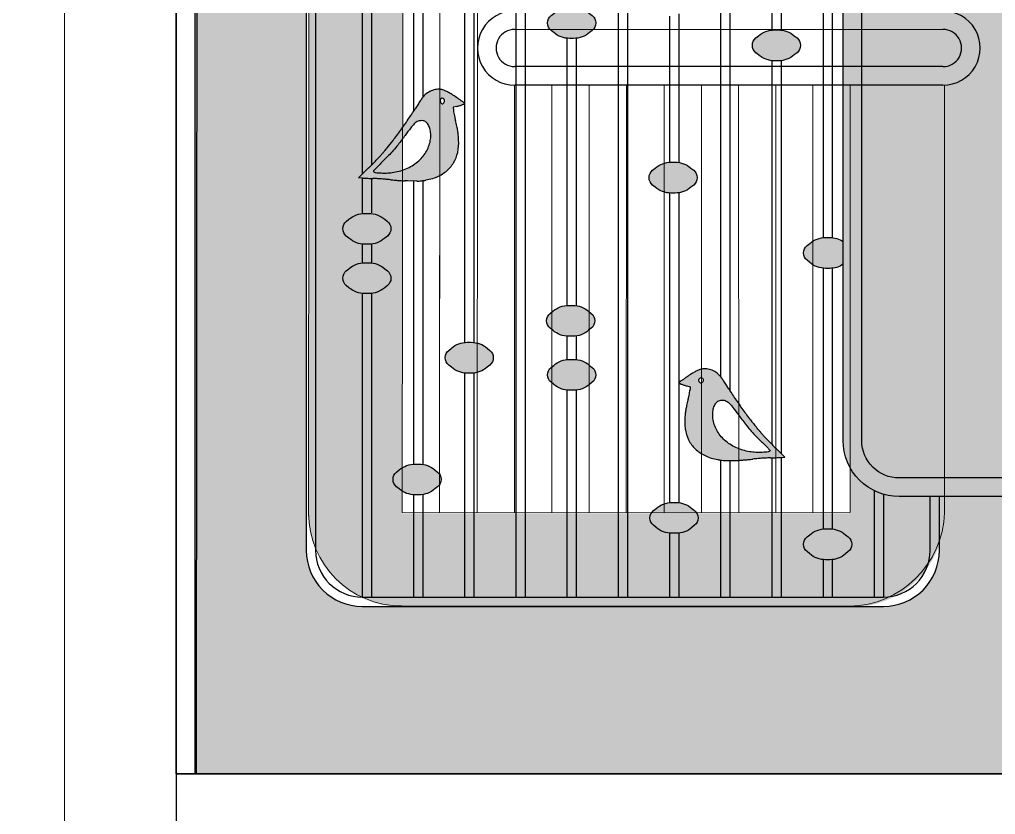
# Model space of a CAD drawing. Header units: millimetres. Extents: x 35877 to 3066687, y -650199 to -40525.
# Drawn here: x 144886.5 to 144938.9, y -179805.5 to -179762.8 of the extents above; entities that cross this region are included whole.
import ezdxf

# ---------------------------------------------------------------- set-up
doc = ezdxf.new("R2010")
doc.units = ezdxf.units.MM
doc.header["$MEASUREMENT"] = 0
doc.linetypes.add('DASHED', pattern=[0.75, 0.5, -0.25])
for name, color, linetype, lineweight in [('A8_FURNITURE', 32, 'Continuous', 30), ('dim05', 1, 'Continuous', 13), ('ELEVATION', 250, 'Continuous', 9), ('Elevation 4.5', 206, 'Continuous', 5), ('FURNITURE', 32, 'Continuous', 9), ('furniture dimensions', 1, 'DASHED', 0), ('NAME PLATE', 7, 'Continuous', 25), ('wall', 7, 'Continuous', 30)]:
    doc.layers.add(name, color=color, linetype=linetype, lineweight=lineweight)

msp = doc.modelspace()

# ---------------------------------------------------------------- hatches: boundary and pattern name
at = {"layer": 'dim05', "lineweight": 0, "true_color": 0xa47149, "transparency": 33554630}
h = msp.add_hatch(color=35, dxfattribs=at)
h.dxf.hatch_style = 1
h.paths.add_polyline_path([(144941.8873, -179711.3998), (144895.8952, -179711.3998), (144895.9029, -179803.3591), (144941.895, -179803.3591), (144941.8937, -179788.4605), (144935.895, -179788.4605), (144935.895, -179791.3591, -0.4142136), (144932.895, -179794.3591), (144904.8974, -179794.3591, -0.4142136), (144901.8974, -179791.3591), (144901.8974, -179722.365, -0.4142136), (144904.8974, -179719.365), (144932.895, -179719.365, -0.4142136), (144935.895, -179722.365), (144935.895, -179749.2607), (144941.8905, -179749.2607)])
h = msp.add_hatch(color=35, dxfattribs=at)
h.dxf.hatch_style = 1
h.paths.add_polyline_path([(144941.8905, -179749.2607), (144933.7283, -179749.2607, 0.4142136), (144930.7283, -179752.2607), (144930.7283, -179785.4605, 0.4142136), (144933.7283, -179788.4605), (144941.8937, -179788.4605), (144941.8937, -179787.4605), (144933.7283, -179787.4605, -0.4142136), (144931.7283, -179785.4605), (144931.7283, -179752.2607, -0.4142136), (144933.7283, -179750.2607), (144941.8906, -179750.2607)])
h = msp.add_hatch(color=35, dxfattribs=at)
h.dxf.hatch_style = 1
h.paths.add_polyline_path([(144941.8906, -179750.2607), (144933.7283, -179750.2607, 0.4142136), (144931.7283, -179752.2607), (144931.7283, -179785.4605, 0.4142136), (144933.7283, -179787.4605), (144941.8937, -179787.4605)])
at = {"layer": 'Elevation 4.5', "lineweight": 0, "true_color": 0x000000, "transparency": 33554628}
h = msp.add_hatch(color=18, dxfattribs=at)
h.dxf.hatch_style = 1
h.paths.add_polyline_path([(144917.4395, -179763.0201, 0.2335694), (144917.2495, -179762.62), (144917.1048, -179762.5057, 0.1866469), (144916.2547, -179762.1892), (144916.0384, -179762.1892, 0.1866469), (144915.1883, -179762.5057), (144915.0436, -179762.62, 0.2294381), (144914.8536, -179763.0123, 0.2335694), (144915.0436, -179763.4124), (144915.1883, -179763.5267, 0.1866469), (144916.0384, -179763.8432), (144916.2547, -179763.8432, 0.1866469), (144917.1048, -179763.5267), (144917.2495, -179763.4124, 0.2294381)])
h = msp.add_hatch(color=18, dxfattribs=at)
h.dxf.hatch_style = 1
h.paths.add_polyline_path([(144928.4387, -179764.2246, 0.2335694), (144928.2486, -179763.8244), (144928.104, -179763.7101, 0.1866469), (144927.2539, -179763.3936), (144927.0376, -179763.3936, 0.1866469), (144926.1875, -179763.7101), (144926.0428, -179763.8244, 0.2294381), (144925.8528, -179764.2168, 0.2335694), (144926.0428, -179764.6169), (144926.1875, -179764.7312, 0.1866469), (144927.0376, -179765.0477), (144927.2539, -179765.0477, 0.1866469), (144928.104, -179764.7312), (144928.2486, -179764.6169, 0.2294381)])
h = msp.add_hatch(color=18, dxfattribs=at)
h.dxf.hatch_style = 1
edge = h.paths.add_edge_path()
edge.add_arc((144926.9711, -179779.7141), 22.7128, 507.18852, 507.83828, ccw=False)
edge.add_arc((144921.691, -179776.3099), 16.4304, 506.36276, 507.18852, ccw=False)
edge.add_arc((144922.6697, -179776.961), 17.6059, 505.7127, 506.36268, ccw=False)
edge.add_arc((144908.6808, -179767.423), 0.6748, 498.83106, 505.7127, ccw=False)
edge.add_arc((144909.0775, -179767.7699), 1.2018, 484.00797, 498.83106, ccw=False)
edge.add_arc((144909.056, -179767.738), 1.1632, 468.82012, 484.00797, ccw=False)
edge.add_arc((144909.0187, -179767.6287), 1.0478, 452.7846, 468.82001, ccw=False)
edge.add_arc((144909.0049, -179767.3435), 0.7623, 432.43002, 452.7846, ccw=False)
edge.add_arc((144908.8456, -179767.8463), 1.2897, 425.01577, 432.43002, ccw=False)
edge.add_arc((144908.2821, -179769.0558), 2.624, 420.65779, 425.01577, ccw=False)
edge.add_arc((144907.6745, -179770.1366), 3.8638, 417.0816, 420.65779, ccw=False)
edge.add_arc((144905.0923, -179774.1252), 8.6154, 415.11795, 417.0816, ccw=False)
edge.add_arc((144877.6136, -179813.5414), 56.6645, 414.95139, 415.11795, ccw=False)
edge.add_arc((144891.0935, -179794.3248), 33.1914, 414.70247, 414.95139, ccw=False)
edge.add_arc((144870.4759, -179823.4468), 68.873, 414.599882, 414.702471, ccw=False)
edge.add_arc((144910.2255, -179767.5139), 0.2543, 409.23396, 414.59988, ccw=False)
edge.add_arc((144910.3803, -179767.3343), 0.0172, 298.20864, 409.23396, ccw=False)
edge.add_arc((144909.7019, -179766.0695), 1.4524, 293.39256, 298.20864, ccw=False)
edge.add_arc((144909.6308, -179765.9051), 1.6315, 287.9266, 293.39256, ccw=False)
edge.add_arc((144909.4661, -179765.3961), 2.1665, 283.50765, 287.9266, ccw=False)
edge.add_line((144909.9722, -179767.5027), (144909.7879, -179767.5469))
edge.add_line((144909.7879, -179767.5469), (144909.7969, -179767.7019))
edge.add_arc((144910.5487, -179767.658), 0.7531, 183.34154, 189.81323)
edge.add_arc((144915.2406, -179766.8465), 5.5147, 189.81323, 191.30457)
edge.add_arc((144915.8913, -179766.7164), 6.1782, 191.30451, 192.83883)
edge.add_arc((144916.1425, -179766.6592), 6.4358, 192.83879, 194.32781)
edge.add_arc((144898.2269, -179771.2351), 12.0549, 372.79594, 374.32781, ccw=False)
edge.add_arc((144906.0897, -179769.4493), 3.9919, 369.30302, 372.79594, ccw=False)
edge.add_arc((144906.7027, -179769.3489), 3.3707, 365.43492, 369.30295, ccw=False)
edge.add_arc((144903.552, -179769.6486), 6.5356, 363.07768, 365.43492, ccw=False)
edge.add_arc((144907.4755, -179769.4377), 2.6065, 348.21303, 363.07768, ccw=False)
edge.add_arc((144908.2713, -179769.6037), 1.7935, 328.54144, 348.21303, ccw=False)
edge.add_arc((144908.3362, -179769.6434), 1.7174, 308.37567, 328.54144, ccw=False)
edge.add_arc((144908.0091, -179769.2304), 2.2443, 291.87328, 308.37567, ccw=False)
edge.add_line((144908.8452, -179771.3131), (144908.6661, -179771.385))
edge.add_line((144908.6661, -179771.385), (144908.3069, -179771.4668))
edge.add_arc((144908.0119, -179769.9274), 1.5675, 277.56565, 280.84666, ccw=False)
edge.add_arc((144907.4689, -179765.839), 5.6917, 276.30901, 277.56565, ccw=False)
edge.add_arc((144907.4074, -179765.2833), 6.2509, 275.06563, 276.30901, ccw=False)
edge.add_arc((144907.5379, -179766.7546), 4.7738, 273.54376, 275.06563, ccw=False)
edge.add_line((144907.8329, -179771.5192), (144907.3261, -179771.5035))
edge.add_line((144907.3261, -179771.5035), (144907.2002, -179771.5035))
edge.add_arc((144907.2002, -179770.455), 1.0486, 265.59735, 270, ccw=False)
edge.add_arc((144909.3745, -179742.2145), 29.3726, 265.20293, 265.59735, ccw=False)
edge.add_arc((144909.1708, -179744.6416), 26.937, 264.68974, 265.20285, ccw=False)
edge.add_arc((144910.1519, -179734.0868), 37.5373, 264.28949, 264.68968, ccw=False)
edge.add_arc((144904.444, -179791.1671), 19.8277, 444.28949, 445.08155)
edge.add_arc((144904.3633, -179792.104), 20.7681, 445.08151, 445.84651)
edge.add_arc((144904.5273, -179789.8459), 18.504, 445.84648, 446.60254)
edge.add_arc((144905.4368, -179774.5257), 3.1569, 446.60254, 449.39965)
edge.add_arc((144905.5534, -179763.3972), 7.9723, 268.96302, 269.39965, ccw=False)
edge.add_line((144905.4091, -179771.3682), (144904.6989, -179771.3324))
edge.add_arc((144888.5746, -179754.0241), 23.6552, 312.97168, 316.05955)
edge.add_arc((144894.0671, -179759.3392), 16.0121, 316.11651, 317.10322)
edge.add_arc((144902.9619, -179767.6038), 3.8704, 317.10322, 319.93677)
edge.add_arc((144981.541, -179833.6874), 98.8024, 499.848316, 499.936772, ccw=False)
edge.add_arc((144968.3294, -179822.5419), 81.5176, 499.744298, 499.848249, ccw=False)
edge.add_arc((144965.038, -179819.755), 77.2047, 499.654619, 499.744249, ccw=False)
edge.add_arc((144910.7002, -179773.5992), 5.9099, 499.05554, 499.65462, ccw=False)
edge.add_arc((144900.3619, -179764.6298), 7.777, 319.05554, 322.77729)
edge.add_arc((144887.0287, -179754.5011), 24.5211, 322.77729, 324.3586)
edge.add_arc((144885.1358, -179753.1438), 26.8504, 324.3586, 325.91326)
edge.add_arc((144890.651, -179756.876), 20.1909, 325.91326, 327.83828)
edge = h.paths.add_edge_path(flags=16)
edge.add_arc((144909.0933, -179767.1833), 0.2323, 320.05653, 335.50465)
edge.add_arc((144909.1453, -179767.207), 0.1751, 335.50465, 368.70961)
edge.add_arc((144909.1545, -179767.2056), 0.1658, 368.70961, 403.30219)
edge.add_arc((144909.1922, -179767.1701), 0.1141, 403.30219, 446.9972)
edge.add_arc((144909.1929, -179767.1566), 0.1006, 446.9972, 494.99999)
edge.add_arc((144909.1894, -179767.1531), 0.0957, 494.99997, 528.67412)
edge.add_arc((144909.3493, -179767.1851), 0.2587, 528.67412, 544.70662)
edge.add_arc((144909.3626, -179767.184), 0.2721, 184.70662, 200.39287)
edge.add_arc((144909.2282, -179767.234), 0.1287, 200.39287, 227.85535)
edge.add_arc((144909.2381, -179767.2231), 0.1434, 227.85535, 249.44083)
edge.add_arc((144909.2117, -179767.2934), 0.0683, 249.44083, 287.01666)
edge.add_arc((144909.2072, -179767.2786), 0.0838, 287.01666, 320.05653)
edge = h.paths.add_edge_path(flags=16)
edge.add_arc((144908.1249, -179768.5931), 0.3225, 416.48854, 435.45402)
edge.add_arc((144908.0804, -179768.7646), 0.4996, 435.45402, 449.11678)
edge.add_arc((144908.0798, -179768.8024), 0.5374, 449.11678, 462.30358)
edge.add_arc((144908.0642, -179768.7306), 0.4639, 462.30358, 477.02902)
edge.add_arc((144908.1362, -179768.8717), 0.6223, 477.02902, 488.85253)
edge.add_arc((144908.248, -179769.0105), 0.8006, 488.85253, 498.64147)
edge.add_arc((144909.8997, -179770.4645), 3.0011, 498.64147, 502.77508)
edge.add_arc((144961.3573, -179809.5583), 67.6247, 502.775081, 503.205715)
edge.add_arc((144872.7639, -179743.2957), 43.0077, 322.36235, 323.20571, ccw=False)
edge.add_arc((144900.9751, -179765.0509), 7.3824, 319.25591, 322.36235, ccw=False)
edge.add_arc((144902.0767, -179765.9998), 5.9284, 315.67016, 319.25591, ccw=False)
edge.add_arc((144891.5749, -179755.7408), 20.6096, 314.25199, 315.67016, ccw=False)
edge.add_arc((144918.9006, -179783.7895), 18.5494, 494.25199, 495.13273)
edge.add_arc((144909.4916, -179774.424), 5.2737, 495.13273, 497.37914)
edge.add_arc((144911.2727, -179776.063), 7.6942, 497.37914, 498.5497)
edge.add_arc((144905.5215, -179770.9837), 0.0212, 498.5497, 572.61788)
edge.add_arc((144905.6093, -179770.9276), 0.1254, 212.61788, 264.11514)
edge.add_arc((144906.1393, -179765.7856), 5.2946, 264.11514, 267.59679)
edge.add_arc((144906.0854, -179767.0681), 4.011, 267.59679, 272.66271)
edge.add_arc((144906.1466, -179768.3828), 2.6949, 272.66271, 279.48802)
edge.add_arc((144906.0907, -179768.0485), 3.0338, 279.48802, 294.18755)
edge.add_arc((144906.3798, -179768.692), 2.3283, 294.18755, 312.11259)
edge.add_arc((144906.5777, -179768.911), 2.0331, 312.11259, 331.43659)
edge.add_arc((144906.7591, -179769.0098), 1.8266, 331.43651, 352.37921)
edge.add_arc((144907.1575, -179769.0631), 1.4247, 352.37921, 363.83927)
edge.add_arc((144907.2707, -179769.0555), 1.3113, 363.83927, 376.03421)
edge.add_arc((144907.5267, -179768.9819), 1.0448, 376.03421, 389.58284)
edge.add_arc((144908.0728, -179768.6719), 0.4169, 389.58284, 416.48854)
h = msp.add_hatch(color=18, dxfattribs=at)
h.dxf.hatch_style = 1
h.paths.add_polyline_path([(144922.8904, -179771.3358, 0.2335694), (144922.7004, -179770.9357), (144922.5557, -179770.8214, 0.1866469), (144921.7057, -179770.5049), (144921.4893, -179770.5049, 0.1866469), (144920.6393, -179770.8214), (144920.4946, -179770.9357, 0.2294381), (144920.3046, -179771.328, 0.2335694), (144920.4946, -179771.7281), (144920.6393, -179771.8424, 0.1866469), (144921.4893, -179772.1589), (144921.7057, -179772.1589, 0.1866469), (144922.5557, -179771.8424), (144922.7004, -179771.7281, 0.2294381)])
h = msp.add_hatch(color=18, dxfattribs=at)
h.dxf.hatch_style = 1
h.paths.add_polyline_path([(144906.4403, -179774.08, 0.2335694), (144906.2502, -179773.6799), (144906.1056, -179773.5656, 0.1866469), (144905.2555, -179773.2491), (144905.0392, -179773.2491, 0.1866469), (144904.1891, -179773.5656), (144904.0444, -179773.6799, 0.2294381), (144903.8544, -179774.0722, 0.2335694), (144904.0444, -179774.4724), (144904.1891, -179774.5867, 0.1866469), (144905.0392, -179774.9032), (144905.2555, -179774.9032, 0.1866469), (144906.1056, -179774.5867), (144906.2502, -179774.4724, 0.2294381)])
h = msp.add_hatch(color=18, dxfattribs=at)
h.dxf.hatch_style = 1
h.paths.add_polyline_path([(144930.7283, -179774.7641, 0.1540341), (144930.0039, -179774.5455), (144929.7875, -179774.5455, 0.1866469), (144928.9375, -179774.862), (144928.7928, -179774.9763, 0.2294381), (144928.6028, -179775.3686, 0.2335694), (144928.7928, -179775.7688), (144928.9375, -179775.8831, 0.1866469), (144929.7875, -179776.1996), (144930.0039, -179776.1996, 0.1540341), (144930.7283, -179775.981)])
h = msp.add_hatch(color=18, dxfattribs=at)
h.dxf.hatch_style = 1
h.paths.add_polyline_path([(144906.4403, -179776.7341, 0.2335694), (144906.2503, -179776.334), (144906.1056, -179776.2197, 0.1866469), (144905.2556, -179775.9032), (144905.0392, -179775.9032, 0.1866469), (144904.1891, -179776.2197), (144904.0445, -179776.334, 0.2294381), (144903.8544, -179776.7263, 0.2335694), (144904.0445, -179777.1264), (144904.1891, -179777.2407, 0.1866469), (144905.0392, -179777.5572), (144905.2556, -179777.5572, 0.1866469), (144906.1056, -179777.2407), (144906.2503, -179777.1264, 0.2294381)])
h = msp.add_hatch(color=18, dxfattribs=at)
h.dxf.hatch_style = 1
h.paths.add_polyline_path([(144917.3905, -179779.0168, 0.2335694), (144917.2004, -179778.6167), (144917.0558, -179778.5024, 0.1866469), (144916.2057, -179778.1859), (144915.9894, -179778.1859, 0.1866469), (144915.1393, -179778.5024), (144914.9946, -179778.6167, 0.2294381), (144914.8046, -179779.009, 0.2335694), (144914.9946, -179779.4092), (144915.1393, -179779.5235, 0.1866469), (144915.9894, -179779.84), (144916.2057, -179779.84, 0.1866469), (144917.0558, -179779.5235), (144917.2004, -179779.4092, 0.2294381)])
h = msp.add_hatch(color=18, dxfattribs=at)
h.dxf.hatch_style = 1
h.paths.add_polyline_path([(144911.9399, -179781.0074, 0.2335694), (144911.7499, -179780.6073), (144911.6052, -179780.493, 0.1866469), (144910.7551, -179780.1765), (144910.5388, -179780.1765, 0.1866469), (144909.6887, -179780.493), (144909.5441, -179780.6073, 0.2294381), (144909.354, -179780.9996, 0.2335694), (144909.5441, -179781.3997), (144909.6887, -179781.514, 0.1866469), (144910.5388, -179781.8305), (144910.7551, -179781.8305, 0.1866469), (144911.6052, -179781.514), (144911.7499, -179781.3997, 0.2294381)])
h = msp.add_hatch(color=18, dxfattribs=at)
h.dxf.hatch_style = 1
h.paths.add_polyline_path([(144917.4395, -179781.9287, 0.2335694), (144917.2495, -179781.5286), (144917.1048, -179781.4143, 0.1866469), (144916.2547, -179781.0978), (144916.0384, -179781.0978, 0.1866469), (144915.1883, -179781.4143), (144915.0437, -179781.5286, 0.2294381), (144914.8536, -179781.9209, 0.2335694), (144915.0437, -179782.321), (144915.1883, -179782.4353, 0.1866469), (144916.0384, -179782.7518), (144916.2547, -179782.7518, 0.1866469), (144917.1048, -179782.4353), (144917.2495, -179782.321, 0.2294381)])
h = msp.add_hatch(color=18, dxfattribs=at)
h.dxf.hatch_style = 1
edge = h.paths.add_edge_path()
edge.add_arc((144905.3313, -179794.725), 22.7128, 32.16172, 32.81148)
edge.add_arc((144910.6114, -179791.3207), 16.4304, 32.81148, 33.63724)
edge.add_arc((144909.6327, -179791.9718), 17.6059, 33.63732, 34.2873)
edge.add_arc((144923.6216, -179782.4338), 0.6748, 34.2873, 41.16894)
edge.add_arc((144923.2249, -179782.7807), 1.2018, 41.16894, 55.99203)
edge.add_arc((144923.2465, -179782.7488), 1.1632, 55.99203, 71.17988)
edge.add_arc((144923.2837, -179782.6395), 1.0478, 71.17999, 87.2154)
edge.add_arc((144923.2976, -179782.3543), 0.7623, 87.2154, 107.56998)
edge.add_arc((144923.4568, -179782.8571), 1.2897, 107.56998, 114.98423)
edge.add_arc((144924.0204, -179784.0666), 2.624, 114.98423, 119.34221)
edge.add_arc((144924.6279, -179785.1474), 3.8638, 119.34221, 122.9184)
edge.add_arc((144927.2101, -179789.136), 8.6154, 122.9184, 124.88205)
edge.add_arc((144954.6889, -179828.5522), 56.6645, 124.88205, 125.04861)
edge.add_arc((144941.2089, -179809.3356), 33.1914, 125.04861, 125.29753)
edge.add_arc((144961.8266, -179838.4576), 68.873, 125.297529, 125.400118)
edge.add_arc((144922.0769, -179782.5247), 0.2543, 125.40012, 130.76604)
edge.add_arc((144921.9221, -179782.3451), 0.0172, 130.76604, 241.79136)
edge.add_arc((144922.6005, -179781.0803), 1.4524, 241.79136, 246.60744)
edge.add_arc((144922.6716, -179780.9159), 1.6315, 246.60744, 252.0734)
edge.add_arc((144922.8363, -179780.4069), 2.1665, 252.0734, 256.49235)
edge.add_line((144922.3303, -179782.5135), (144922.5146, -179782.5577))
edge.add_line((144922.5146, -179782.5577), (144922.5055, -179782.7127))
edge.add_arc((144921.7537, -179782.6688), 0.7531, 350.18677, 356.65846, ccw=False)
edge.add_arc((144917.0618, -179781.8573), 5.5147, 348.69543, 350.18677, ccw=False)
edge.add_arc((144916.4111, -179781.7272), 6.1782, 347.16117, 348.69549, ccw=False)
edge.add_arc((144916.1599, -179781.67), 6.4358, 345.67219, 347.16121, ccw=False)
edge.add_arc((144934.0755, -179786.2459), 12.0549, 165.67219, 167.20406)
edge.add_arc((144926.2127, -179784.4601), 3.9919, 167.20406, 170.69698)
edge.add_arc((144925.5997, -179784.3597), 3.3707, 170.69705, 174.56508)
edge.add_arc((144928.7504, -179784.6594), 6.5356, 174.56508, 176.92232)
edge.add_arc((144924.8269, -179784.4485), 2.6065, 176.92232, 191.78697)
edge.add_arc((144924.0312, -179784.6145), 1.7935, 191.78697, 211.45856)
edge.add_arc((144923.9663, -179784.6542), 1.7174, 211.45856, 231.62433)
edge.add_arc((144924.2934, -179784.2412), 2.2443, 231.62433, 248.12672)
edge.add_line((144923.4572, -179786.3239), (144923.6363, -179786.3958))
edge.add_line((144923.6363, -179786.3958), (144923.9956, -179786.4776))
edge.add_arc((144924.2906, -179784.9382), 1.5675, 259.15334, 262.43435)
edge.add_arc((144924.8336, -179780.8498), 5.6917, 262.43435, 263.69099)
edge.add_arc((144924.895, -179780.2941), 6.2509, 263.69099, 264.93437)
edge.add_arc((144924.7646, -179781.7654), 4.7738, 264.93437, 266.45624)
edge.add_line((144924.4695, -179786.53), (144924.9764, -179786.5143))
edge.add_line((144924.9764, -179786.5143), (144925.1023, -179786.5143))
edge.add_arc((144925.1023, -179785.4658), 1.0486, 270, 274.40265)
edge.add_arc((144922.928, -179757.2253), 29.3726, 274.40265, 274.79707)
edge.add_arc((144923.1316, -179759.6524), 26.937, 274.79715, 275.31026)
edge.add_arc((144922.1505, -179749.0976), 37.5373, 275.31032, 275.71051)
edge.add_arc((144927.8585, -179806.1779), 19.8277, 94.91845, 95.71051, ccw=False)
edge.add_arc((144927.9391, -179807.1148), 20.7681, 94.15349, 94.91849, ccw=False)
edge.add_arc((144927.7752, -179804.8567), 18.504, 93.39746, 94.15352, ccw=False)
edge.add_arc((144926.8656, -179789.5365), 3.1569, 90.60035, 93.39746, ccw=False)
edge.add_arc((144926.749, -179778.408), 7.9723, 270.60035, 271.03698)
edge.add_line((144926.8933, -179786.379), (144927.6035, -179786.3432))
edge.add_arc((144943.7278, -179769.0349), 23.6552, 223.94045, 227.02832, ccw=False)
edge.add_arc((144938.2353, -179774.35), 16.0121, 222.89678, 223.88349, ccw=False)
edge.add_arc((144929.3405, -179782.6146), 3.8704, 220.06323, 222.89678, ccw=False)
edge.add_arc((144850.7614, -179848.6982), 98.8024, 40.063228, 40.151684)
edge.add_arc((144863.973, -179837.5527), 81.5176, 40.151751, 40.255702)
edge.add_arc((144867.2645, -179834.7658), 77.2047, 40.255751, 40.345381)
edge.add_arc((144921.6023, -179788.61), 5.9099, 40.34538, 40.94446)
edge.add_arc((144931.9406, -179779.6406), 7.777, 217.22271, 220.94446, ccw=False)
edge.add_arc((144945.2738, -179769.5119), 24.5211, 215.6414, 217.22271, ccw=False)
edge.add_arc((144947.1667, -179768.1546), 26.8504, 214.08674, 215.6414, ccw=False)
edge.add_arc((144941.6514, -179771.8868), 20.1909, 212.16172, 214.08674, ccw=False)
edge = h.paths.add_edge_path(flags=16)
edge.add_arc((144923.2091, -179782.1941), 0.2323, 204.49535, 219.94347, ccw=False)
edge.add_arc((144923.1571, -179782.2178), 0.1751, 171.29039, 204.49535, ccw=False)
edge.add_arc((144923.1479, -179782.2164), 0.1658, 136.69781, 171.29039, ccw=False)
edge.add_arc((144923.1103, -179782.1809), 0.1141, 93.0028, 136.69781, ccw=False)
edge.add_arc((144923.1096, -179782.1674), 0.1006, 45.00001, 93.0028, ccw=False)
edge.add_arc((144923.113, -179782.1639), 0.0957, 11.32588, 45.00003, ccw=False)
edge.add_arc((144922.9532, -179782.1959), 0.2587, -4.70662, 11.32588, ccw=False)
edge.add_arc((144922.9398, -179782.1948), 0.2721, 339.60713, 355.29338, ccw=False)
edge.add_arc((144923.0743, -179782.2448), 0.1287, 312.14465, 339.60713, ccw=False)
edge.add_arc((144923.0644, -179782.2339), 0.1434, 290.55917, 312.14465, ccw=False)
edge.add_arc((144923.0907, -179782.3042), 0.0683, 252.98334, 290.55917, ccw=False)
edge.add_arc((144923.0953, -179782.2894), 0.0838, 219.94347, 252.98334, ccw=False)
edge = h.paths.add_edge_path(flags=16)
edge.add_arc((144924.1775, -179783.6039), 0.3225, 104.54598, 123.51146, ccw=False)
edge.add_arc((144924.222, -179783.7754), 0.4996, 90.88322, 104.54598, ccw=False)
edge.add_arc((144924.2226, -179783.8132), 0.5374, 77.69642, 90.88322, ccw=False)
edge.add_arc((144924.2383, -179783.7414), 0.4639, 62.97098, 77.69642, ccw=False)
edge.add_arc((144924.1663, -179783.8825), 0.6223, 51.14747, 62.97098, ccw=False)
edge.add_arc((144924.0545, -179784.0213), 0.8006, 41.35853, 51.14747, ccw=False)
edge.add_arc((144922.4028, -179785.4753), 3.0011, 37.22492, 41.35853, ccw=False)
edge.add_arc((144870.9451, -179824.5691), 67.6247, 36.794285, 37.224919, ccw=False)
edge.add_arc((144959.5386, -179758.3065), 43.0077, 216.79429, 217.63765)
edge.add_arc((144931.3273, -179780.0617), 7.3824, 217.63765, 220.74409)
edge.add_arc((144930.2257, -179781.0106), 5.9284, 220.74409, 224.32984)
edge.add_arc((144940.7276, -179770.7516), 20.6096, 224.32984, 225.74801)
edge.add_arc((144913.4018, -179798.8003), 18.5494, 44.86727, 45.74801, ccw=False)
edge.add_arc((144922.8109, -179789.4348), 5.2737, 42.62086, 44.86727, ccw=False)
edge.add_arc((144921.0297, -179791.0738), 7.6942, 41.4503, 42.62086, ccw=False)
edge.add_arc((144926.7809, -179785.9945), 0.0212, -32.61788, 41.4503, ccw=False)
edge.add_arc((144926.6932, -179785.9384), 0.1254, 275.88486, 327.38212, ccw=False)
edge.add_arc((144926.1632, -179780.7964), 5.2946, 272.40321, 275.88486, ccw=False)
edge.add_arc((144926.217, -179782.0789), 4.011, 267.33729, 272.40321, ccw=False)
edge.add_arc((144926.1558, -179783.3936), 2.6949, 260.51198, 267.33729, ccw=False)
edge.add_arc((144926.2117, -179783.0593), 3.0338, 245.81245, 260.51198, ccw=False)
edge.add_arc((144925.9227, -179783.7028), 2.3283, 227.88741, 245.81245, ccw=False)
edge.add_arc((144925.7247, -179783.9218), 2.0331, 208.56341, 227.88741, ccw=False)
edge.add_arc((144925.5433, -179784.0206), 1.8266, 187.62079, 208.56349, ccw=False)
edge.add_arc((144925.145, -179784.0739), 1.4247, 176.16073, 187.62079, ccw=False)
edge.add_arc((144925.0318, -179784.0663), 1.3113, 163.96579, 176.16073, ccw=False)
edge.add_arc((144924.7757, -179783.9927), 1.0448, 150.41716, 163.96579, ccw=False)
edge.add_arc((144924.2297, -179783.6827), 0.4169, 123.51146, 150.41716, ccw=False)
h = msp.add_hatch(color=18, dxfattribs=at)
h.dxf.hatch_style = 1
h.paths.add_polyline_path([(144909.1411, -179787.5457, 0.2335694), (144908.9511, -179787.1456), (144908.8064, -179787.0313, 0.1866469), (144907.9563, -179786.7148), (144907.74, -179786.7148, 0.1866469), (144906.8899, -179787.0313), (144906.7452, -179787.1456, 0.2294381), (144906.5552, -179787.5379, 0.2335694), (144906.7452, -179787.9381), (144906.8899, -179788.0524, 0.1866469), (144907.74, -179788.3689), (144907.9563, -179788.3689, 0.1866469), (144908.8064, -179788.0524), (144908.9511, -179787.9381, 0.2294381)])
h = msp.add_hatch(color=18, dxfattribs=at)
h.dxf.hatch_style = 1
h.paths.add_polyline_path([(144922.9392, -179789.6128, 0.2335694), (144922.7492, -179789.2126), (144922.6045, -179789.0983, 0.1866469), (144921.7545, -179788.7818), (144921.5381, -179788.7818, 0.1866469), (144920.6881, -179789.0983), (144920.5434, -179789.2126, 0.2294381), (144920.3534, -179789.6049, 0.2335694), (144920.5434, -179790.0051), (144920.6881, -179790.1194, 0.1866469), (144921.5381, -179790.4359), (144921.7545, -179790.4359, 0.1866469), (144922.6045, -179790.1194), (144922.7492, -179790.0051, 0.2294381)])
h = msp.add_hatch(color=18, dxfattribs=at)
h.dxf.hatch_style = 1
h.paths.add_polyline_path([(144931.1888, -179791.0348, 0.2335694), (144930.9987, -179790.6347), (144930.8541, -179790.5204, 0.1866469), (144930.004, -179790.2039), (144929.7877, -179790.2039, 0.1866469), (144928.9376, -179790.5204), (144928.7929, -179790.6347, 0.2294381), (144928.6029, -179791.027, 0.2335694), (144928.7929, -179791.4271), (144928.9376, -179791.5414, 0.1866469), (144929.7877, -179791.8579), (144930.004, -179791.8579, 0.1866469), (144930.8541, -179791.5414), (144930.9987, -179791.4271, 0.2294381)])
at = {"layer": 'NAME PLATE', "lineweight": 0, "true_color": 0x000000, "transparency": 33554687}
h = msp.add_hatch(color=18, dxfattribs=at)
h.dxf.hatch_style = 1
h.set_gradient(color1=(153, 155, 55), color2=(229, 232, 120), name='INVCYLINDER')
h.paths.add_polyline_path([(144936.147, -179724.4332, 0.4109881), (144931.1098, -179719.4512), (144931.1098, -179762.3973), (144936.147, -179762.3936)], flags=17)
h.paths.add_polyline_path([(144936.1472, -179766.4112, 0.9852287), (144936.0848, -179762.4127), (144931.1098, -179762.3973), (144931.1098, -179789.358), (144907.0477, -179789.358), (144907.0477, -179719.4509, 0.4142439), (144902.065, -179724.4332), (144902.0177, -179789.3827, 0.4139883), (144907.0177, -179794.3865), (144931.067, -179794.405, 0.4196556), (144936.1757, -179789.3778)])

# ---------------------------------------------------------------- linework, layer by layer
at = {"layer": 'A8_FURNITURE', "linetype": 'ByBlock', "lineweight": 15, "transparency": 33554687}
for p, q in [((144907.1114, -179719.4039, 531.9841), (144907.0492, -179789.3101, -260.0136)), ((144909.0977, -179719.404, 2.3955), (144909.057, -179789.3116, -1.5038)), ((144911.099, -179719.4042, 2.3942), (144911.0861, -179766.3609)), ((144909.0696, -179766.3604), (144909.0492, -179789.3116, -260.7256)), ((144911.0861, -179766.3609), (144911.0787, -179789.3132, -260.7256)), ((144913.0861, -179766.3615), (144913.0787, -179789.3147, -260.7256)), ((144915.0861, -179766.3621), (144915.0787, -179789.3163, -260.7256)), ((144917.0861, -179766.3626), (144917.0787, -179789.3178, -260.7256)), ((144919.0861, -179766.3632), (144919.0787, -179789.3193, -260.7256)), ((144921.1126, -179766.3637), (144921.12, -179789.3209, -260.7256)), ((144923.1126, -179766.3643), (144923.12, -179789.3225, -260.7256)), ((144925.1126, -179766.3619), (144925.12, -179789.324, -260.7256)), ((144927.1164, -179766.3611, -175.1534), (144927.12, -179789.3255, -260.7256)), ((144929.1052, -179789.3271, -260.7256), (144929.1067, -179766.3605, -175.1475)), ((144936.1655, -179766.3632, -186.1738), (144936.1756, -179789.3305, -264.8738)), ((144931.0779, -179789.3286, -260.7256), (144907.0492, -179789.3101, -260.7256)), ((144928.0612, -179803.3909), (144928.0612, -179803.3801))]:
    msp.add_line(p, q, dxfattribs=at)
at = {"layer": 'A8_FURNITURE', "linetype": 'ByBlock', "transparency": 33554687}
for p, q in [((144913.0875, -179763.3624, 0.1019), (144936.0867, -179763.3457)), ((144936.0889, -179765.3584), (144913.0864, -179765.3624, 0.1019)), ((144936.0892, -179766.3584), (144913.0867, -179766.3624, 0.1019))]:
    msp.add_line(p, q, dxfattribs=at)
at = {"layer": 'A8_FURNITURE', "linetype": 'ByBlock', "lineweight": 20, "transparency": 33554687}
msp.add_line((144936.0612, -179803.3909), (144936.0612, -179803.3863), dxfattribs=at)
at = {"layer": 'A8_FURNITURE', "linetype": 'ByBlock', "transparency": 33554687}
msp.add_lwpolyline([(144942.0612, -179803.3909), (144896.0029, -179803.3555), (144896.068, -179711.3396)], dxfattribs=at)
at = {"layer": 'A8_FURNITURE', "linetype": 'ByBlock', "lineweight": 15, "transparency": 33554687}
for points in [[(144902.0211, -179789.5198), (144902.0649, -179724.3859)], [(144931.1052, -179789.3085), (144931.1067, -179766.3599)]]:
    msp.add_lwpolyline(points, dxfattribs=at)
at = {"layer": 'A8_FURNITURE', "linetype": 'ByBlock', "lineweight": 15, "transparency": 33554687, "elevation": -260.7256}
msp.add_lwpolyline([(144931.067, -179794.3578), (144907.0177, -179794.3393)], dxfattribs=at)
at = {"layer": 'A8_FURNITURE', "linetype": 'ByBlock', "transparency": 33554687}
for centre, radius, start, end in [((144913.0867, -179764.3624, 0.1019), 2, 90, 270.01595), ((144936.0859, -179764.3648), 2, 269.98405, 90), ((144913.0867, -179764.3624, 0.1019), 1, 90, 270.01595), ((144936.0859, -179764.3648), 1, 269.98405, 90)]:
    msp.add_arc(centre, radius, start, end, dxfattribs=at)
at = {"layer": 'A8_FURNITURE', "linetype": 'ByBlock', "lineweight": 15, "transparency": 33554687}
for centre, radius, start, end in [((144907.0215, -179789.3354, -308.6732), 5.0038, 180, 269.95592), ((144930.9509, -179789.1305, -269.022), 5.2285, 271.27189, 357.80777)]:
    msp.add_arc(centre, radius, start, end, dxfattribs=at)
at = {"layer": 'ELEVATION', "color": 18, "true_color": 0x000000, "transparency": 33554687}
msp.add_line((144894.9029, -179833.3591), (144894.9029, -179682.3591), dxfattribs=at)
at = {"layer": 'Elevation 4.5', "color": 18, "lineweight": 30, "true_color": 0x000000, "transparency": 33554687}
for p, q in [((144910.3971, -179736.5511), (144910.3971, -179775.0379)), ((144910.8971, -179736.5299), (144910.8971, -179775.0478)), ((144926.8959, -179740.3923), (144926.8959, -179763.3994)), ((144927.3959, -179740.4139), (144927.3959, -179763.3994)), ((144904.8975, -179746.0785), (144904.8975, -179771.1406)), ((144905.3975, -179746.0785), (144905.3975, -179770.6537)), ((144913.1469, -179751.4821), (144913.1469, -179793.8465)), ((144913.6469, -179752.3157), (144913.6469, -179793.8591)), ((144907.6473, -179755.749), (144907.6473, -179767.7755)), ((144908.1473, -179755.749), (144908.1473, -179767.0098)), ((144924.1461, -179756.1305), (144924.1461, -179765.3347)), ((144924.6461, -179755.8674), (144924.6461, -179765.2953)), ((144918.6465, -179757.8592), (144918.6465, -179793.8465)), ((144919.1465, -179757.8843), (144919.1465, -179793.8591)), ((144929.6457, -179759.4662), (144929.6457, -179774.5517)), ((144930.1457, -179759.4662), (144930.1457, -179774.5517)), ((144921.3963, -179762.6439), (144921.3963, -179770.5013)), ((144921.8963, -179762.5321), (144921.8963, -179770.5111)), ((144905.3975, -179763.0193), (144905.3975, -179770.5716)), ((144904.8975, -179763.319), (144904.8975, -179771.1406)), ((144907.6473, -179763.5675), (144907.6473, -179767.7755)), ((144915.8967, -179763.8382), (144915.8967, -179770.1251)), ((144915.8967, -179763.8382), (144915.8967, -179778.1936)), ((144916.3967, -179763.8382), (144916.3967, -179769.4467)), ((144916.3967, -179763.8382), (144916.3967, -179778.2035)), ((144924.6461, -179765.2953), (144924.6461, -179782.7723)), ((144926.8959, -179765.041), (144926.8959, -179785.6555)), ((144927.3959, -179765.041), (144927.3959, -179786.1427)), ((144924.1461, -179765.3347), (144924.1461, -179782.0093)), ((144909.9722, -179767.5027), (144909.7879, -179767.5469)), ((144909.7879, -179767.5469), (144909.7969, -179767.7019)), ((144904.6989, -179771.3324), (144905.1897, -179770.8585)), ((144904.9396, -179771.3492), (144904.6989, -179771.3324)), ((144904.8975, -179771.3463), (144904.8975, -179772.2132)), ((144904.8975, -179771.3463), (144904.8975, -179772.2132)), ((144905.3975, -179771.3679), (144905.3975, -179772.2132)), ((144907.3261, -179771.5035), (144907.2002, -179771.5035)), ((144907.8329, -179771.5192), (144907.3261, -179771.5035)), ((144907.6473, -179771.5135), (144907.6473, -179780.1236)), ((144907.6473, -179771.5135), (144907.6473, -179780.1236)), ((144908.1473, -179771.4902), (144908.1473, -179780.1335)), ((144908.1473, -179771.4902), (144908.1473, -179780.1335)), ((144908.6661, -179771.385), (144908.3069, -179771.4668)), ((144908.8452, -179771.3131), (144908.6661, -179771.385)), ((144904.8975, -179772.2132), (144904.8975, -179773.2256)), ((144905.3975, -179772.2132), (144905.3975, -179773.2256)), ((144921.3963, -179772.1508), (144921.3963, -179787.5296)), ((144921.8963, -179772.1409), (144921.8963, -179787.5197)), ((144904.8975, -179774.8946), (144904.8975, -179775.907)), ((144905.3975, -179774.8946), (144905.3975, -179775.907)), ((144910.3971, -179775.0379), (144910.3971, -179780.1804)), ((144910.8971, -179775.0478), (144910.8971, -179780.1804)), ((144929.6457, -179776.1933), (144929.6457, -179790.2038)), ((144930.1457, -179776.1933), (144930.1457, -179790.2038)), ((144904.8975, -179777.5487), (144904.8975, -179793.8465)), ((144905.3975, -179777.5487), (144905.3975, -179793.8591)), ((144915.8967, -179779.8432), (144915.8967, -179781.1017)), ((144916.3967, -179779.8333), (144916.3967, -179781.1017)), ((144907.6473, -179780.1236), (144907.6473, -179786.7147)), ((144908.1473, -179780.1335), (144908.1473, -179786.7246)), ((144910.3971, -179781.822), (144910.3971, -179790.2038)), ((144910.3971, -179781.822), (144910.3971, -179793.8465)), ((144910.8971, -179781.822), (144910.8971, -179790.2038)), ((144910.8971, -179781.822), (144910.8971, -179793.8591)), ((144922.3303, -179782.5135), (144922.5146, -179782.5577)), ((144922.5146, -179782.5577), (144922.5055, -179782.7127)), ((144915.8967, -179782.7433), (144915.8967, -179793.8465)), ((144916.3967, -179782.7433), (144916.3967, -179793.8591)), ((144927.6035, -179786.3432), (144927.1127, -179785.8693)), ((144923.4572, -179786.3239), (144923.6363, -179786.3958)), ((144923.6363, -179786.3958), (144923.9956, -179786.4776)), ((144924.1461, -179786.4999), (144924.1461, -179793.8465)), ((144924.4695, -179786.53), (144924.9764, -179786.5143)), ((144924.6461, -179786.5412), (144924.6461, -179793.8591)), ((144924.9764, -179786.5143), (144925.1023, -179786.5143)), ((144926.8959, -179786.3789), (144926.8959, -179793.8465)), ((144927.3629, -179786.36), (144927.6035, -179786.3432)), ((144927.3959, -179786.3577), (144927.3959, -179793.8591)), ((144921.3963, -179787.5296), (144921.3963, -179788.788)), ((144921.8963, -179787.5197), (144921.8963, -179788.788)), ((144908.1473, -179788.3544), (144908.1473, -179793.8591)), ((144932.3955, -179788.1482), (144932.3955, -179793.8465)), ((144932.8955, -179788.3426), (144932.8955, -179793.8591)), ((144907.6473, -179788.3643), (144907.6473, -179793.8465)), ((144921.3963, -179790.4297), (144921.3963, -179793.8465)), ((144921.8963, -179790.4297), (144921.8963, -179793.8591)), ((144929.6457, -179791.8454), (144929.6457, -179793.8465)), ((144930.1457, -179791.8454), (144930.1457, -179793.8591))]:
    msp.add_line(p, q, dxfattribs=at)
msp.add_lwpolyline([(144942.8873, -179710.3998), (144894.8952, -179710.3998), (144894.9029, -179803.3591), (144942.895, -179803.3591)], close=True, dxfattribs=at)
for points in [[(144935.395, -179749.2607), (144935.395, -179722.365, 0.4142136), (144932.895, -179719.865), (144904.8974, -179719.865, 0.4142136), (144902.3974, -179722.365), (144902.3974, -179791.3591, 0.4142136), (144904.8974, -179793.8591), (144932.895, -179793.8591, 0.4142136), (144935.395, -179791.3591), (144935.395, -179788.4605)], [(144930.7283, -179775.981, -0.1540341), (144930.0039, -179776.1996), (144929.7875, -179776.1996, -0.1866469), (144928.9375, -179775.8831), (144928.7928, -179775.7688, -0.2294381), (144928.6028, -179775.3764), (144928.6028, -179775.3686, -0.2294381), (144928.7928, -179774.9763), (144928.9375, -179774.862, -0.1866469), (144929.7875, -179774.5455), (144930.0039, -179774.5455, -0.1540341), (144930.7283, -179774.7641)]]:
    msp.add_lwpolyline(points, format="xyb", dxfattribs=at)
for points in [[(144917.4397, -179763.0135), (144917.4397, -179763.0213, -0.2294381), (144917.2496, -179763.4136), (144917.105, -179763.5279, -0.1866469), (144916.2549, -179763.8444), (144916.0385, -179763.8444, -0.1866469), (144915.1885, -179763.5279), (144915.0438, -179763.4136, -0.2294381), (144914.8538, -179763.0213), (144914.8538, -179763.0135, -0.2294381), (144915.0438, -179762.6211), (144915.1885, -179762.5068, -0.1866469), (144916.0385, -179762.1903), (144916.2549, -179762.1903, -0.1866469), (144917.105, -179762.5068), (144917.2496, -179762.6211, -0.2294381)], [(144928.4388, -179764.2163), (144928.4388, -179764.2241, -0.2294381), (144928.2488, -179764.6165), (144928.1041, -179764.7308, -0.1866469), (144927.2541, -179765.0473), (144927.0377, -179765.0473, -0.1866469), (144926.1877, -179764.7308), (144926.043, -179764.6165, -0.2294381), (144925.853, -179764.2241), (144925.853, -179764.2163, -0.2294381), (144926.043, -179763.824), (144926.1877, -179763.7097, -0.1866469), (144927.0377, -179763.3932), (144927.2541, -179763.3932, -0.1866469), (144928.1041, -179763.7097), (144928.2488, -179763.824, -0.2294381)], [(144909.1217, -179767.0855, 0.147998), (144909.0956, -179767.1343, 0.070065), (144909.0914, -179767.2064, 0.068555), (144909.1076, -179767.2789, 0.120405), (144909.1418, -179767.3294, 0.094464), (144909.1877, -179767.3574, 0.16544), (144909.2317, -179767.3588, 0.145171), (144909.2714, -179767.3324, 0.067507), (144909.3047, -179767.2796, 0.145904), (144909.3184, -179767.1805, 0.152099), (144909.2752, -179767.0918, 0.193), (144909.1981, -179767.0561, 0.212568)], [(144907.8534, -179768.3173, 0.051635), (144907.7458, -179768.387, 0.042739), (144907.6471, -179768.4815, 0.018038), (144907.51, -179768.649, 0.001879), (144907.2041, -179769.0549, -0.00368), (144906.8212, -179769.559, -0.013555), (144906.5683, -179769.8692, -0.015647), (144906.3175, -179770.1426, -0.006188), (144905.9565, -179770.503, 0.003843), (144905.7538, -179770.7036, 0.009801), (144905.6109, -179770.8529, 0.005108), (144905.5056, -179770.9697, 0.334926), (144905.5037, -179770.9952, 0.228559), (144905.5964, -179771.0523, 0.015192), (144905.9172, -179771.0755, 0.022109), (144906.2718, -179771.0747, 0.029789), (144906.5908, -179771.0408, 0.064227), (144907.3337, -179770.8159, 0.078375), (144907.9411, -179770.4192, 0.084521), (144908.3634, -179769.8831, 0.091628), (144908.5696, -179769.252, 0.050044), (144908.579, -179768.9677, 0.053263), (144908.5309, -179768.6933, 0.059186), (144908.4353, -179768.4661, 0.11794), (144908.303, -179768.3243, 0.082944), (144908.2059, -179768.281, 0.059685), (144908.0881, -179768.265, 0.057602), (144907.9653, -179768.2773, 0.06434)], [(144922.8902, -179771.3221), (144922.8902, -179771.3299, -0.2294381), (144922.7002, -179771.7223), (144922.5555, -179771.8366, -0.1866469), (144921.7054, -179772.1531), (144921.4891, -179772.1531, -0.1866469), (144920.639, -179771.8366), (144920.4944, -179771.7223, -0.2294381), (144920.3043, -179771.3299), (144920.3043, -179771.3221, -0.2294381), (144920.4944, -179770.9298), (144920.639, -179770.8155, -0.1866469), (144921.4891, -179770.499), (144921.7054, -179770.499, -0.1866469), (144922.5555, -179770.8155), (144922.7002, -179770.9298, -0.2294381)], [(144906.4405, -179774.0699), (144906.4405, -179774.0777, -0.2294381), (144906.2504, -179774.47), (144906.1058, -179774.5843, -0.1866469), (144905.2557, -179774.9008), (144905.0394, -179774.9008, -0.1866469), (144904.1893, -179774.5843), (144904.0446, -179774.47, -0.2294381), (144903.8546, -179774.0777), (144903.8546, -179774.0699, -0.2294381), (144904.0446, -179773.6776), (144904.1893, -179773.5633, -0.1866469), (144905.0394, -179773.2468), (144905.2557, -179773.2468, -0.1866469), (144906.1058, -179773.5633), (144906.2504, -179773.6776, -0.2294381)], [(144906.4405, -179776.7239), (144906.4405, -179776.7318, -0.2294381), (144906.2504, -179777.1241), (144906.1058, -179777.2384, -0.1866469), (144905.2557, -179777.5549), (144905.0394, -179777.5549, -0.1866469), (144904.1893, -179777.2384), (144904.0446, -179777.1241, -0.2294381), (144903.8546, -179776.7318), (144903.8546, -179776.7239, -0.2294381), (144904.0446, -179776.3316), (144904.1893, -179776.2173, -0.1866469), (144905.0394, -179775.9008), (144905.2557, -179775.9008, -0.1866469), (144906.1058, -179776.2173), (144906.2504, -179776.3316, -0.2294381)], [(144917.3906, -179779.0145), (144917.3906, -179779.0223, -0.2294381), (144917.2006, -179779.4146), (144917.0559, -179779.5289, -0.1866469), (144916.2058, -179779.8454), (144915.9895, -179779.8454, -0.1866469), (144915.1394, -179779.5289), (144914.9948, -179779.4146, -0.2294381), (144914.8047, -179779.0223), (144914.8047, -179779.0145, -0.2294381), (144914.9948, -179778.6222), (144915.1394, -179778.5079, -0.1866469), (144915.9895, -179778.1914), (144916.2058, -179778.1914, -0.1866469), (144917.0559, -179778.5079), (144917.2006, -179778.6222, -0.2294381)], [(144911.9401, -179780.9973), (144911.9401, -179781.0051, -0.2294381), (144911.75, -179781.3974), (144911.6054, -179781.5117, -0.1866469), (144910.7553, -179781.8282), (144910.539, -179781.8282, -0.1866469), (144909.6889, -179781.5117), (144909.5442, -179781.3974, -0.2294381), (144909.3542, -179781.0051), (144909.3542, -179780.9973, -0.2294381), (144909.5442, -179780.6049), (144909.6889, -179780.4906, -0.1866469), (144910.539, -179780.1741), (144910.7553, -179780.1741, -0.1866469), (144911.6054, -179780.4906), (144911.75, -179780.6049, -0.2294381)], [(144917.4397, -179781.9186), (144917.4397, -179781.9264, -0.2294381), (144917.2496, -179782.3187), (144917.105, -179782.433, -0.1866469), (144916.2549, -179782.7495), (144916.0385, -179782.7495, -0.1866469), (144915.1885, -179782.433), (144915.0438, -179782.3187, -0.2294381), (144914.8538, -179781.9264), (144914.8538, -179781.9186, -0.2294381), (144915.0438, -179781.5262), (144915.1885, -179781.4119, -0.1866469), (144916.0385, -179781.0954), (144916.2549, -179781.0954, -0.1866469), (144917.105, -179781.4119), (144917.2496, -179781.5262, -0.2294381)], [(144923.1807, -179782.0963, -0.147998), (144923.2068, -179782.1451, -0.070065), (144923.211, -179782.2172, -0.068555), (144923.1949, -179782.2897, -0.120405), (144923.1606, -179782.3402, -0.094464), (144923.1147, -179782.3682, -0.16544), (144923.0708, -179782.3696, -0.145171), (144923.031, -179782.3432, -0.067507), (144922.9977, -179782.2904, -0.145904), (144922.984, -179782.1913, -0.152099), (144923.0272, -179782.1026, -0.193), (144923.1043, -179782.0669, -0.212568)], [(144924.4491, -179783.3281, -0.051635), (144924.5567, -179783.3978, -0.042739), (144924.6554, -179783.4923, -0.018038), (144924.7924, -179783.6598, -0.001879), (144925.0984, -179784.0657, 0.00368), (144925.4813, -179784.5698, 0.013555), (144925.7342, -179784.88, 0.015647), (144925.985, -179785.1534, 0.006188), (144926.3459, -179785.5138, -0.003843), (144926.5486, -179785.7144, -0.009801), (144926.6915, -179785.8637, -0.005108), (144926.7968, -179785.9805, -0.334926), (144926.7988, -179786.006, -0.228559), (144926.706, -179786.0631, -0.015192), (144926.3852, -179786.0863, -0.022109), (144926.0307, -179786.0855, -0.029789), (144925.7116, -179786.0516, -0.064227), (144924.9687, -179785.8267, -0.078375), (144924.3613, -179785.43, -0.084521), (144923.939, -179784.8939, -0.091628), (144923.7329, -179784.2628, -0.050044), (144923.7235, -179783.9785, -0.053263), (144923.7715, -179783.7041, -0.059186), (144923.8671, -179783.4769, -0.11794), (144923.9995, -179783.3351, -0.082944), (144924.0965, -179783.2918, -0.059685), (144924.2143, -179783.2758, -0.057602), (144924.3371, -179783.2881, -0.06434)], [(144909.1412, -179787.5356), (144909.1412, -179787.5434, -0.2294381), (144908.9512, -179787.9357), (144908.8065, -179788.05, -0.1866469), (144907.9565, -179788.3665), (144907.7401, -179788.3665, -0.1866469), (144906.89, -179788.05), (144906.7454, -179787.9357, -0.2294381), (144906.5553, -179787.5434), (144906.5553, -179787.5356, -0.2294381), (144906.7454, -179787.1433), (144906.89, -179787.029, -0.1866469), (144907.7401, -179786.7125), (144907.9565, -179786.7125, -0.1866469), (144908.8065, -179787.029), (144908.9512, -179787.1433, -0.2294381)], [(144922.9392, -179789.6049), (144922.9392, -179789.6128, -0.2294381), (144922.7492, -179790.0051), (144922.6045, -179790.1194, -0.1866469), (144921.7545, -179790.4359), (144921.5381, -179790.4359, -0.1866469), (144920.6881, -179790.1194), (144920.5434, -179790.0051, -0.2294381), (144920.3534, -179789.6128), (144920.3534, -179789.6049, -0.2294381), (144920.5434, -179789.2126), (144920.6881, -179789.0983, -0.1866469), (144921.5381, -179788.7818), (144921.7545, -179788.7818, -0.1866469), (144922.6045, -179789.0983), (144922.7492, -179789.2126, -0.2294381)], [(144931.1886, -179791.0207), (144931.1886, -179791.0285, -0.2294381), (144930.9986, -179791.4208), (144930.8539, -179791.5351, -0.1866469), (144930.0039, -179791.8516), (144929.7875, -179791.8516, -0.1866469), (144928.9375, -179791.5351), (144928.7928, -179791.4208, -0.2294381), (144928.6028, -179791.0285), (144928.6028, -179791.0207, -0.2294381), (144928.7928, -179790.6284), (144928.9375, -179790.5141, -0.1866469), (144929.7875, -179790.1976), (144930.0039, -179790.1976, -0.1866469), (144930.8539, -179790.5141), (144930.9986, -179790.6284, -0.2294381)]]:
    msp.add_lwpolyline(points, format="xyb", close=True, dxfattribs=at)
for centre, radius, start, end in [((144909.0775, -179767.7699), 1.2018, 124.00961, 138.83105), ((144909.056, -179767.738), 1.1632, 108.82106, 124.00967), ((144909.0187, -179767.6287), 1.0478, 92.78453, 108.82106), ((144909.0049, -179767.3435), 0.7623, 72.42989, 92.7845), ((144908.8456, -179767.8463), 1.2897, 65.01571, 72.42994), ((144908.2821, -179769.0558), 2.624, 60.65766, 65.01574), ((144907.6745, -179770.1366), 3.8638, 57.08159, 60.6577), ((144921.691, -179776.3099), 16.4304, 146.36029, 147.18855), ((144922.6697, -179776.961), 17.6059, 145.7127, 146.36037), ((144908.6808, -179767.423), 0.6748, 138.83104, 145.71271), ((144905.0923, -179774.1252), 8.6154, 55.118, 57.08159), ((144877.6136, -179813.5414), 56.6645, 54.95134, 55.11796), ((144891.0935, -179794.3248), 33.1914, 54.70265, 54.95131), ((144870.4759, -179823.4468), 68.873, 54.599881, 54.702555), ((144909.7019, -179766.0695), 1.4524, 293.39261, 298.20865), ((144910.2255, -179767.5139), 0.2543, 49.23396, 54.59976), ((144910.3803, -179767.3343), 0.0172, 298.20868, 49.2339), ((144890.651, -179756.876), 20.1909, 325.91341, 327.83828), ((144926.9711, -179779.7141), 22.7128, 147.18854, 147.83827), ((144910.5487, -179767.658), 0.7531, 183.34149, 189.81327), ((144915.2406, -179766.8465), 5.5147, 189.81323, 191.30359), ((144909.4661, -179765.3961), 2.1665, 283.50766, 287.92668), ((144909.6308, -179765.9051), 1.6315, 287.92671, 293.39261), ((144885.1358, -179753.1438), 26.8504, 324.35885, 325.91338), ((144915.8913, -179766.7164), 6.1782, 191.30363, 192.83891), ((144916.1425, -179766.6592), 6.4358, 192.83886, 194.32784), ((144898.2269, -179771.2351), 12.0549, 12.79596, 14.3278), ((144887.0287, -179754.5011), 24.5211, 322.77731, 324.35887), ((144906.0897, -179769.4493), 3.9919, 9.30398, 12.79601), ((144906.7027, -179769.3489), 3.3707, 5.43493, 9.30409), ((144900.3619, -179764.6298), 7.777, 319.05551, 322.77735), ((144907.4755, -179769.4377), 2.6065, 348.213, 3.07756), ((144903.552, -179769.6486), 6.5356, 3.07763, 5.43492), ((144981.541, -179833.6874), 98.8024, 139.848304, 139.936768), ((144968.3294, -179822.5419), 81.5176, 139.746019, 139.848235), ((144965.038, -179819.755), 77.2047, 139.654622, 139.746066), ((144910.7002, -179773.5992), 5.9099, 139.05558, 139.65466), ((144908.2713, -179769.6037), 1.7935, 328.54274, 348.21298), ((144892.7997, -179758.1202), 17.7706, 315.13734, 316.11663), ((144894.0671, -179759.3392), 16.0121, 316.11658, 317.10321), ((144902.9619, -179767.6038), 3.8704, 317.10316, 319.93687), ((144895.0935, -179760.4031), 14.5344, 313.99877, 315.13734), ((144908.0091, -179769.2304), 2.2443, 291.87324, 308.37541), ((144908.3362, -179769.6434), 1.7174, 308.37533, 328.54279), ((144905.3069, -179766.0873), 5.2747, 266.00676, 267.23494), ((144905.6839, -179758.2819), 13.0892, 267.23495, 267.85787), ((144905.7032, -179757.7654), 13.6061, 267.85795, 268.47651), ((144905.5534, -179763.3972), 7.9723, 268.47653, 269.39967), ((144905.4368, -179774.5257), 3.1569, 86.60256, 89.3996), ((144904.5273, -179789.8459), 18.504, 85.84647, 86.60254), ((144904.3633, -179792.104), 20.7681, 85.08149, 85.8465), ((144904.444, -179791.1671), 19.8277, 84.28948, 85.08153), ((144910.1519, -179734.0868), 37.5373, 264.2895, 264.68966), ((144909.1708, -179744.6416), 26.937, 264.68971, 265.20285), ((144909.3745, -179742.2145), 29.3726, 265.20293, 265.59735), ((144907.2002, -179770.455), 1.0486, 265.59742, 269.99994), ((144907.5379, -179766.7546), 4.7738, 273.54376, 275.06551), ((144907.4074, -179765.2833), 6.2509, 275.06554, 276.30884), ((144907.4689, -179765.839), 5.6917, 276.30883, 277.56565), ((144908.0119, -179769.9274), 1.5675, 277.56567, 280.84666), ((144927.2101, -179789.136), 8.6154, 122.91841, 124.882), ((144924.6279, -179785.1474), 3.8638, 119.3423, 122.91841), ((144924.0204, -179784.0666), 2.624, 114.98426, 119.34234), ((144923.4568, -179782.8571), 1.2897, 107.57006, 114.98429), ((144923.2976, -179782.3543), 0.7623, 87.2155, 107.57011), ((144923.2837, -179782.6395), 1.0478, 71.17894, 87.21547), ((144923.2465, -179782.7488), 1.1632, 55.99033, 71.17894), ((144923.2249, -179782.7807), 1.2018, 41.16895, 55.99039), ((144923.6216, -179782.4338), 0.6748, 34.28729, 41.16896), ((144909.6327, -179791.9718), 17.6059, 33.63963, 34.2873), ((144921.9221, -179782.3451), 0.0172, 130.7661, 241.79132), ((144922.0769, -179782.5247), 0.2543, 125.40024, 130.76604), ((144922.6005, -179781.0803), 1.4524, 241.79135, 246.60739), ((144961.8266, -179838.4576), 68.873, 125.297445, 125.400119), ((144922.6716, -179780.9159), 1.6315, 246.60739, 252.07329), ((144941.2089, -179809.3356), 33.1914, 125.04869, 125.29735), ((144954.6889, -179828.5522), 56.6645, 124.88204, 125.04866), ((144922.8363, -179780.4069), 2.1665, 252.07332, 256.49234), ((144910.6114, -179791.3207), 16.4304, 32.81145, 33.63971), ((144905.3313, -179794.725), 22.7128, 32.16173, 32.81146), ((144916.1599, -179781.67), 6.4358, 345.67216, 347.16114), ((144916.4111, -179781.7272), 6.1782, 347.16109, 348.69637), ((144917.0618, -179781.8573), 5.5147, 348.69641, 350.18677), ((144921.7537, -179782.6688), 0.7531, 350.18673, 356.65851), ((144941.6514, -179771.8868), 20.1909, 212.16172, 214.08659), ((144926.2127, -179784.4601), 3.9919, 167.20399, 170.69602), ((144934.0755, -179786.2459), 12.0549, 165.6722, 167.20404), ((144947.1667, -179768.1546), 26.8504, 214.08662, 215.64115), ((144928.7504, -179784.6594), 6.5356, 174.56508, 176.92237), ((144925.5997, -179784.3597), 3.3707, 170.69591, 174.56507), ((144945.2738, -179769.5119), 24.5211, 215.64113, 217.22269), ((144924.8269, -179784.4485), 2.6065, 176.92244, 191.787), ((144931.9406, -179779.6406), 7.777, 217.22265, 220.94449), ((144924.0312, -179784.6145), 1.7935, 191.78702, 211.45726), ((144921.6023, -179788.61), 5.9099, 40.34534, 40.94442), ((144867.2645, -179834.7658), 77.2047, 40.253934, 40.345378), ((144863.973, -179837.5527), 81.5176, 40.151765, 40.253981), ((144850.7614, -179848.6982), 98.8024, 40.063232, 40.151696), ((144929.3405, -179782.6146), 3.8704, 220.06313, 222.89684), ((144923.9663, -179784.6542), 1.7174, 211.45721, 231.62467), ((144938.2353, -179774.35), 16.0121, 222.89679, 223.88342), ((144939.5028, -179773.131), 17.7706, 223.88337, 224.86266), ((144937.209, -179775.4139), 14.5344, 224.86266, 226.00123), ((144924.2934, -179784.2412), 2.2443, 231.62459, 248.12676), ((144924.2906, -179784.9382), 1.5675, 259.15334, 262.43433), ((144924.8336, -179780.8498), 5.6917, 262.43435, 263.69117), ((144924.895, -179780.2941), 6.2509, 263.69116, 264.93446), ((144924.7646, -179781.7654), 4.7738, 264.93449, 266.45624), ((144925.1023, -179785.4658), 1.0486, 270.00006, 274.40258), ((144922.928, -179757.2253), 29.3726, 274.40265, 274.79707), ((144923.1316, -179759.6524), 26.937, 274.79715, 275.31029), ((144922.1505, -179749.0976), 37.5373, 275.31034, 275.7105), ((144927.8585, -179806.1779), 19.8277, 94.91847, 95.71052), ((144927.9391, -179807.1148), 20.7681, 94.1535, 94.91851), ((144927.7752, -179804.8567), 18.504, 93.39746, 94.15353), ((144926.8656, -179789.5365), 3.1569, 90.6004, 93.39744), ((144926.749, -179778.408), 7.9723, 270.60033, 271.52347), ((144926.5993, -179772.7762), 13.6061, 271.52349, 272.14205), ((144926.6186, -179773.2927), 13.0892, 272.14213, 272.76505), ((144926.9955, -179781.0981), 5.2747, 272.76506, 273.99324)]:
    msp.add_arc(centre, radius, start, end, dxfattribs=at)
at = {"layer": 'FURNITURE', "color": 18, "lineweight": 30, "true_color": 0x000000, "transparency": 33554687}
msp.add_lwpolyline([(144894.9029, -179803.3591), (144894.9029, -179679.3591), (145053.9029, -179679.3591), (145053.9029, -179821.3591), (145041.9029, -179821.3591), (145041.9029, -179815.3591), (145029.9029, -179815.3591), (145029.9029, -179809.3591), (145017.9029, -179809.3591), (145017.9029, -179803.3591)], close=True, dxfattribs=at)
at = {"layer": 'FURNITURE', "lineweight": 30, "transparency": 33554687}
msp.add_lwpolyline([(144941.895, -179803.3591), (144941.8873, -179711.3998), (144895.8952, -179711.3998), (144895.9029, -179803.3591)], dxfattribs=at)
for points in [[(144935.895, -179749.2607), (144935.895, -179722.365, 0.4142136), (144932.895, -179719.365), (144904.8974, -179719.365, 0.4142136), (144901.8974, -179722.365), (144901.8974, -179791.3591, 0.4142136), (144904.8974, -179794.3591), (144932.895, -179794.3591, 0.4142136), (144935.895, -179791.3591), (144935.895, -179788.4605)], [(144941.895, -179788.4605), (144933.7283, -179788.4605, -0.4142136), (144930.7283, -179785.4605), (144930.7283, -179752.2607, -0.4142136), (144933.7283, -179749.2607), (144941.895, -179749.2607)], [(144941.895, -179787.4605), (144933.7283, -179787.4605, -0.4142136), (144931.7283, -179785.4605), (144931.7283, -179752.2607, -0.4142136), (144933.7283, -179750.2607), (144941.895, -179750.2607)]]:
    msp.add_lwpolyline(points, format="xyb", dxfattribs=at)
at = {"layer": 'FURNITURE', "color": 18, "lineweight": 30, "true_color": 0x000000, "transparency": 33554687}
msp.add_lwpolyline([(144888.9093, -179833.3591), (145072.4482, -179833.3591), (145072.4482, -179827.3591), (145053.9029, -179827.3591), (145053.9029, -179821.3591), (145041.9029, -179821.3591), (145041.9029, -179815.3591), (145029.9029, -179815.3591), (145029.9029, -179809.3591), (145017.9029, -179809.3591), (145017.9029, -179803.3591), (144894.9029, -179803.3591), (144894.9029, -179809.3591), (144888.9093, -179809.3591)], dxfattribs=at)
at = {"layer": 'furniture dimensions', "color": 251, "linetype": 'Continuous', "lineweight": 0, "true_color": 0x636466, "transparency": 33554687, "elevation": 0.0053}
msp.add_lwpolyline([(144888.9093, -179645.3731), (144888.9093, -179744.6851), (144886.4953, -179746.1588), (144890.7461, -179746.4247), (144888.9093, -179747.7866), (144888.9093, -179847.1388)], dxfattribs=at)
at = {"layer": 'wall', "transparency": 33554687}
msp.add_lwpolyline([(144894.9029, -179710.3591), (144942.9029, -179710.3591), (144942.9029, -179803.3591), (144894.9029, -179803.3591)], close=True, dxfattribs=at)

doc.saveas('drawing.dxf')
